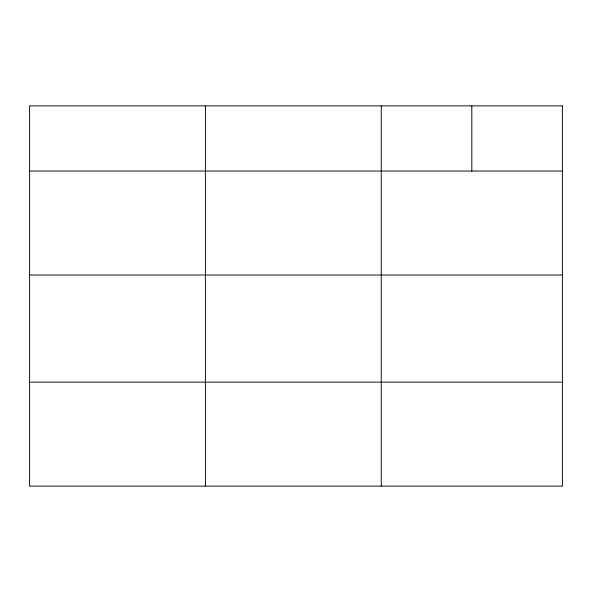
<?xml version="1.0" encoding="UTF-8"?>
<svg xmlns="http://www.w3.org/2000/svg" width="592" height="592" viewBox="0 0 592 592"><rect width="100%" height="100%" fill="white"/><g stroke="black" fill="none" stroke-linecap="round" stroke-linejoin="round"><path stroke-width="0.89" d="M29.6 171.044L562.4 171.044M29.6 275.014L562.4 275.014M29.6 382.136L562.4 382.136M471.824 105.894L471.824 171.044M381.248 105.894L381.248 486.106M205.424 105.894L205.424 486.106M562.4 105.894L29.6 105.894L29.6 486.106L562.4 486.106L562.4 105.894"/></g></svg>
